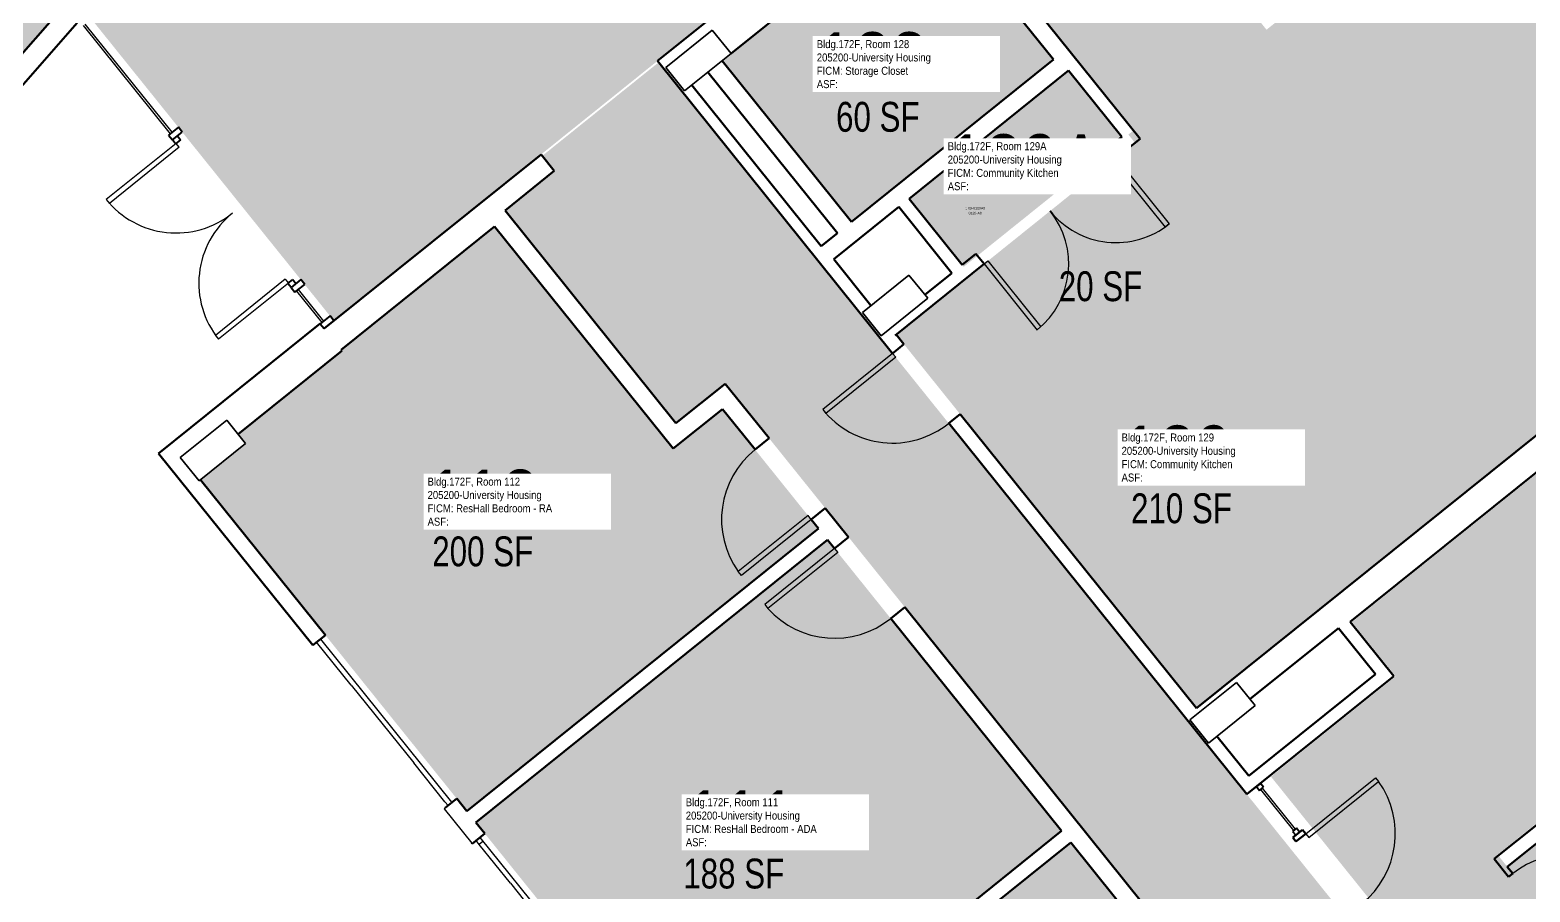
# Model space of a CAD drawing. Header units: inches. Extents: x 69234257 to 69236626, y 27656183 to 27658523.
# Drawn here: x 69235169 to 69235771, y 27656892 to 27657238 of the extents above; entities that cross this region are included whole.
import ezdxf
from ezdxf.enums import TextEntityAlignment as Align

# ---------------------------------------------------------------- set-up
doc = ezdxf.new("R2010")
doc.units = ezdxf.units.IN
doc.header["$LTSCALE"] = 100
doc.header["$MEASUREMENT"] = 0
for name, color, linetype in [('A-COLS', 5, 'CONTINUOUS'), ('A-DOOR', 2, 'CONTINUOUS'), ('A-GLAZ', 1, 'CONTINUOUS'), ('A-IDEN-RNUM', 7, 'CONTINUOUS'), ('A-IDEN-SNUM', 4, 'CONTINUOUS'), ('A-IDEN-VNUM', 4, 'CONTINUOUS'), ('A-WALL', 5, 'CONTINUOUS'), ('AREA-TEXT', 3, 'CONTINUOUS'), ('Rooms-Category-Color', 7, 'CONTINUOUS'), ('Rooms-College-Color', 7, 'CONTINUOUS'), ('Rooms-Department-Color', 7, 'CONTINUOUS'), ('Rooms-Division-Color', 7, 'CONTINUOUS'), ('Rooms-Information', 7, 'CONTINUOUS')]:
    doc.layers.add(name, color=color, linetype=linetype)
doc.styles.add('CP_AREA', font='arial.ttf', dxfattribs={"height": 15})
doc.styles.add('CP_ROOMSNUMBER', font='arial.ttf', dxfattribs={"height": 1})
doc.styles.add('CP_ROOMVNUMBER', font='arial.ttf', dxfattribs={"width": 0.85, "height": 0.075})

msp = doc.modelspace()

# ---------------------------------------------------------------- hatches: boundary and pattern name
at = {"layer": 'Rooms-Category-Color', "true_color": 0xadadad}
for points in [[(69235412.63, 27657497.58), (69235191.16, 27657244.75), (69235290.65, 27657120.93), (69235575.33, 27657349.66), (69235538.06, 27657396.05), (69235692.41, 27657520.06), (69235729.68, 27657473.68), (69235791.89, 27657523.66), (69235621.29, 27657735.8)], [(69235799.46, 27657522.04), (69235803.21, 27657517.37), (69235801.27, 27657515.8), (69235737.2, 27657464.32), (69235760.64, 27657435.14), (69235700.62, 27657386.91), (69235758.13, 27657312.54), (69235665.17, 27657237.85), (69235582.84, 27657340.31), (69235582.06, 27657339.68), (69235530.61, 27657298.35), (69235530.97, 27657297.91), (69235587.49, 27657227.55), (69235589.8, 27657224.68), (69235611.73, 27657197.39), (69235635.7, 27657216.65), (69235758.93, 27657063.28), (69235823.97, 27657115.54), (69235824.26, 27657115.76), (69235865.34, 27657148.77), (69235882.68, 27657162.71), (69235884.73, 27657164.35), (69235886.37, 27657162.3), (69235893.46, 27657153.49), (69235907.9, 27657135.51), (69235909.55, 27657133.46), (69235918.58, 27657122.21), (69235961.95, 27657157.05), (69235928.09, 27657199.19), (69236060.22, 27657305.35), (69236080.64, 27657321.76), (69235872.54, 27657580.76)], [(69236043.92, 27656353.73), (69236090.64, 27656391.27), (69236005.93, 27656496.71), (69236017.38, 27656505.91), (69236246.81, 27656690.25), (69236258.26, 27656699.44), (69236342.97, 27656594.01), (69236387.65, 27656629.91), (69236389.74, 27656631.59), (69236372.28, 27656653.32), (69236366.81, 27656660.14), (69236327.74, 27656708.77), (69236325.08, 27656712.08), (69236325.04, 27656712.13), (69236230.54, 27656829.74), (69236132.12, 27656952.23), (69236034.49, 27657073.74), (69235969.04, 27657155.21), (69235922.26, 27657117.63), (69235925.65, 27657113.41), (69235968.14, 27657060.53), (69235970.12, 27657058.07), (69236102.94, 27656892.76), (69236220.68, 27656746.22), (69236135.9, 27656678.1), (69236053.47, 27656611.87), (69235968.4, 27656543.52), (69235893.6, 27656636.61), (69235850.66, 27656690.06), (69235716.9, 27656856.54), (69235697.33, 27656880.9), (69235657.62, 27656930.32), (69235657.26, 27656930.76), (69235655.62, 27656932.81), (69235641.17, 27656950.79), (69235635.19, 27656958.24), (69235633.15, 27656960.78), (69235511.92, 27657111.67), (69235511.88, 27657111.72), (69235510.23, 27657113.76), (69235502.2, 27657123.76), (69235484.98, 27657145.19), (69235482.71, 27657148.02), (69235482.67, 27657148.06), (69235430.73, 27657212.72), (69235421.06, 27657224.75), (69235410.33, 27657216.13), (69235383.32, 27657194.43), (69235374.28, 27657187.17), (69235379.14, 27657181.13), (69235359.36, 27657165.24), (69235428.02, 27657079.78), (69235447.8, 27657095.67), (69235492.7, 27657039.79), (69235590.33, 27656918.27), (69235673.71, 27656814.5), (69235786.8, 27656673.74), (69235869.36, 27656570.98), (69235982.93, 27656429.64), (69236021.49, 27656381.64)], [(69235941.62, 27656991.56), (69235941.93, 27656991.17), (69235945.54, 27656986.69), (69235877.57, 27656932.08), (69235904.19, 27656898.95), (69235972.16, 27656953.56), (69235972.47, 27656953.17), (69235976.07, 27656948.68), (69235908.1, 27656894.07), (69235934.72, 27656860.94), (69236002.69, 27656915.55), (69236006.29, 27656911.07), (69235938.32, 27656856.46), (69235977.16, 27656808.13), (69236089.95, 27656898.75), (69235965.46, 27657053.69), (69235960.69, 27657049.85), (69235958.24, 27657052.9), (69235958.63, 27657053.21), (69235916.26, 27657105.95), (69235915.87, 27657105.63), (69235900.12, 27657125.24), (69235846.95, 27657082.53), (69235829.41, 27657104.35), (69235699.46, 27656999.94), (69235717, 27656978.11), (69235666.93, 27656937.89), (69235706.72, 27656888.37), (69235707.11, 27656888.68), (69235726.64, 27656864.37), (69235721.87, 27656860.53), (69235847.6, 27656704.04), (69235931.94, 27656771.8), (69235960.01, 27656794.35), (69235921.17, 27656842.68), (69235853.16, 27656788.03), (69235848.3, 27656794.07), (69235885.14, 27656823.67), (69235916.32, 27656848.72), (69235890.95, 27656880.29), (69235859.77, 27656855.24), (69235822.94, 27656825.65), (69235822.62, 27656826.04), (69235817.77, 27656832.08), (69235854.6, 27656861.67), (69235885.78, 27656886.73), (69235860.42, 27656918.3), (69235829.24, 27656893.24), (69235792.4, 27656863.65), (69235792.09, 27656864.04), (69235787.24, 27656870.08), (69235824.07, 27656899.68), (69235855.25, 27656924.73), (69235829.88, 27656956.3), (69235798.7, 27656931.25), (69235761.87, 27656901.65), (69235761.56, 27656902.04), (69235757.95, 27656906.53), (69235786.02, 27656929.07), (69235883.02, 27657007.01), (69235911.09, 27657029.56), (69235911.4, 27657029.17), (69235915, 27657024.69), (69235847.03, 27656970.08), (69235873.65, 27656936.95)]]:
    msp.add_hatch(color=253, dxfattribs=at).paths.add_polyline_path(points)
at = {"layer": 'Rooms-Category-Color', "true_color": 0x728ef3}
for points in [[(69235198.25, 27657265.74), (69235203.53, 27657271.76), (69235092.19, 27657369.29), (69234972.61, 27657232.79), (69235076.94, 27657141.38), (69235092.34, 27657158.97), (69235099.34, 27657152.84), (69235181.13, 27657246.19), (69235186.52, 27657252.35)], [(69235485.33, 27657256.59), (69235450.07, 27657228.26), (69235446.51, 27657225.4), (69235498.5, 27657160.7), (69235515.01, 27657173.97), (69235579.57, 27657225.84), (69235527.58, 27657290.54), (69235521.68, 27657285.79)], [(69235516.46, 27657115.4), (69235637.03, 27656965.33), (69235689.43, 27657007.44), (69235691.48, 27657009.08), (69235758.93, 27657063.28), (69235635.7, 27657216.65), (69235609.68, 27657195.75), (69235612.34, 27657192.44), (69235544.18, 27657137.67), (69235543.74, 27657137.32)], [(69235585.67, 27657221.44), (69235521.6, 27657169.96), (69235543.56, 27657142.63), (69235607.63, 27657194.1)], [(69235343.96, 27656924.05), (69235485.21, 27657037.54), (69235446.69, 27657085.48), (69235426.91, 27657069.59), (69235355.19, 27657158.84), (69235332.93, 27657140.95), (69235295.51, 27657110.89), (69235293.56, 27657109.32), (69235293.87, 27657108.93), (69235252.17, 27657075.43), (69235255.18, 27657071.68), (69235237.05, 27657057.11)], [(69235488.89, 27657032.96), (69235347.64, 27656919.47), (69235439.99, 27656804.54), (69235458.11, 27656819.1), (69235459.72, 27656817.1), (69235582.84, 27656916.02)], [(69235555.04, 27656661.34), (69235623.88, 27656716.66), (69235593.82, 27656754.07), (69235666.22, 27656812.25), (69235586.52, 27656911.44), (69235463.4, 27656812.52), (69235465.63, 27656809.75), (69235447.5, 27656795.18)]]:
    msp.add_hatch(color=171, dxfattribs=at).paths.add_polyline_path(points)
at = {"layer": 'Rooms-College-Color', "true_color": 0xadadad}
for points in [[(69235412.63, 27657497.58), (69235191.16, 27657244.75), (69235290.65, 27657120.93), (69235575.33, 27657349.66), (69235538.06, 27657396.05), (69235692.41, 27657520.06), (69235729.68, 27657473.68), (69235791.89, 27657523.66), (69235621.29, 27657735.8)], [(69235799.46, 27657522.04), (69235803.21, 27657517.37), (69235801.27, 27657515.8), (69235737.2, 27657464.32), (69235760.64, 27657435.14), (69235700.62, 27657386.91), (69235758.13, 27657312.54), (69235665.17, 27657237.85), (69235582.84, 27657340.31), (69235582.06, 27657339.68), (69235530.61, 27657298.35), (69235530.97, 27657297.91), (69235587.49, 27657227.55), (69235589.8, 27657224.68), (69235611.73, 27657197.39), (69235635.7, 27657216.65), (69235758.93, 27657063.28), (69235823.97, 27657115.54), (69235824.26, 27657115.76), (69235865.34, 27657148.77), (69235882.68, 27657162.71), (69235884.73, 27657164.35), (69235886.37, 27657162.3), (69235893.46, 27657153.49), (69235907.9, 27657135.51), (69235909.55, 27657133.46), (69235918.58, 27657122.21), (69235961.95, 27657157.05), (69235928.09, 27657199.19), (69236060.22, 27657305.35), (69236080.64, 27657321.76), (69235872.54, 27657580.76)], [(69235198.25, 27657265.74), (69235203.53, 27657271.76), (69235092.19, 27657369.29), (69234972.61, 27657232.79), (69235076.94, 27657141.38), (69235092.34, 27657158.97), (69235099.34, 27657152.84), (69235181.13, 27657246.19), (69235186.52, 27657252.35)], [(69235485.33, 27657256.59), (69235450.07, 27657228.26), (69235446.51, 27657225.4), (69235498.5, 27657160.7), (69235515.01, 27657173.97), (69235579.57, 27657225.84), (69235527.58, 27657290.54), (69235521.68, 27657285.79)], [(69236043.92, 27656353.73), (69236090.64, 27656391.27), (69236005.93, 27656496.71), (69236017.38, 27656505.91), (69236246.81, 27656690.25), (69236258.26, 27656699.44), (69236342.97, 27656594.01), (69236387.65, 27656629.91), (69236389.74, 27656631.59), (69236372.28, 27656653.32), (69236366.81, 27656660.14), (69236327.74, 27656708.77), (69236325.08, 27656712.08), (69236325.04, 27656712.13), (69236230.54, 27656829.74), (69236132.12, 27656952.23), (69236034.49, 27657073.74), (69235969.04, 27657155.21), (69235922.26, 27657117.63), (69235925.65, 27657113.41), (69235968.14, 27657060.53), (69235970.12, 27657058.07), (69236102.94, 27656892.76), (69236220.68, 27656746.22), (69236135.9, 27656678.1), (69236053.47, 27656611.87), (69235968.4, 27656543.52), (69235893.6, 27656636.61), (69235850.66, 27656690.06), (69235716.9, 27656856.54), (69235697.33, 27656880.9), (69235657.62, 27656930.32), (69235657.26, 27656930.76), (69235655.62, 27656932.81), (69235641.17, 27656950.79), (69235635.19, 27656958.24), (69235633.15, 27656960.78), (69235511.92, 27657111.67), (69235511.88, 27657111.72), (69235510.23, 27657113.76), (69235502.2, 27657123.76), (69235484.98, 27657145.19), (69235482.71, 27657148.02), (69235482.67, 27657148.06), (69235430.73, 27657212.72), (69235421.06, 27657224.75), (69235410.33, 27657216.13), (69235383.32, 27657194.43), (69235374.28, 27657187.17), (69235379.14, 27657181.13), (69235359.36, 27657165.24), (69235428.02, 27657079.78), (69235447.8, 27657095.67), (69235492.7, 27657039.79), (69235590.33, 27656918.27), (69235673.71, 27656814.5), (69235786.8, 27656673.74), (69235869.36, 27656570.98), (69235982.93, 27656429.64), (69236021.49, 27656381.64)], [(69235516.46, 27657115.4), (69235637.03, 27656965.33), (69235689.43, 27657007.44), (69235691.48, 27657009.08), (69235758.93, 27657063.28), (69235635.7, 27657216.65), (69235609.68, 27657195.75), (69235612.34, 27657192.44), (69235544.18, 27657137.67), (69235543.74, 27657137.32)], [(69235585.67, 27657221.44), (69235521.6, 27657169.96), (69235543.56, 27657142.63), (69235607.63, 27657194.1)], [(69235343.96, 27656924.05), (69235485.21, 27657037.54), (69235446.69, 27657085.48), (69235426.91, 27657069.59), (69235355.19, 27657158.84), (69235332.93, 27657140.95), (69235295.51, 27657110.89), (69235293.56, 27657109.32), (69235293.87, 27657108.93), (69235252.17, 27657075.43), (69235255.18, 27657071.68), (69235237.05, 27657057.11)], [(69235941.62, 27656991.56), (69235941.93, 27656991.17), (69235945.54, 27656986.69), (69235877.57, 27656932.08), (69235904.19, 27656898.95), (69235972.16, 27656953.56), (69235972.47, 27656953.17), (69235976.07, 27656948.68), (69235908.1, 27656894.07), (69235934.72, 27656860.94), (69236002.69, 27656915.55), (69236006.29, 27656911.07), (69235938.32, 27656856.46), (69235977.16, 27656808.13), (69236089.95, 27656898.75), (69235965.46, 27657053.69), (69235960.69, 27657049.85), (69235958.24, 27657052.9), (69235958.63, 27657053.21), (69235916.26, 27657105.95), (69235915.87, 27657105.63), (69235900.12, 27657125.24), (69235846.95, 27657082.53), (69235829.41, 27657104.35), (69235699.46, 27656999.94), (69235717, 27656978.11), (69235666.93, 27656937.89), (69235706.72, 27656888.37), (69235707.11, 27656888.68), (69235726.64, 27656864.37), (69235721.87, 27656860.53), (69235847.6, 27656704.04), (69235931.94, 27656771.8), (69235960.01, 27656794.35), (69235921.17, 27656842.68), (69235853.16, 27656788.03), (69235848.3, 27656794.07), (69235885.14, 27656823.67), (69235916.32, 27656848.72), (69235890.95, 27656880.29), (69235859.77, 27656855.24), (69235822.94, 27656825.65), (69235822.62, 27656826.04), (69235817.77, 27656832.08), (69235854.6, 27656861.67), (69235885.78, 27656886.73), (69235860.42, 27656918.3), (69235829.24, 27656893.24), (69235792.4, 27656863.65), (69235792.09, 27656864.04), (69235787.24, 27656870.08), (69235824.07, 27656899.68), (69235855.25, 27656924.73), (69235829.88, 27656956.3), (69235798.7, 27656931.25), (69235761.87, 27656901.65), (69235761.56, 27656902.04), (69235757.95, 27656906.53), (69235786.02, 27656929.07), (69235883.02, 27657007.01), (69235911.09, 27657029.56), (69235911.4, 27657029.17), (69235915, 27657024.69), (69235847.03, 27656970.08), (69235873.65, 27656936.95)], [(69235488.89, 27657032.96), (69235347.64, 27656919.47), (69235439.99, 27656804.54), (69235458.11, 27656819.1), (69235459.72, 27656817.1), (69235582.84, 27656916.02)], [(69235555.04, 27656661.34), (69235623.88, 27656716.66), (69235593.82, 27656754.07), (69235666.22, 27656812.25), (69235586.52, 27656911.44), (69235463.4, 27656812.52), (69235465.63, 27656809.75), (69235447.5, 27656795.18)]]:
    msp.add_hatch(color=253, dxfattribs=at).paths.add_polyline_path(points)
at = {"layer": 'Rooms-Department-Color', "true_color": 0xacacac}
for points in [[(69235412.63, 27657497.58), (69235191.16, 27657244.75), (69235290.65, 27657120.93), (69235575.33, 27657349.66), (69235538.06, 27657396.05), (69235692.41, 27657520.06), (69235729.68, 27657473.68), (69235791.89, 27657523.66), (69235621.29, 27657735.8)], [(69235799.46, 27657522.04), (69235803.21, 27657517.37), (69235801.27, 27657515.8), (69235737.2, 27657464.32), (69235760.64, 27657435.14), (69235700.62, 27657386.91), (69235758.13, 27657312.54), (69235665.17, 27657237.85), (69235582.84, 27657340.31), (69235582.06, 27657339.68), (69235530.61, 27657298.35), (69235530.97, 27657297.91), (69235587.49, 27657227.55), (69235589.8, 27657224.68), (69235611.73, 27657197.39), (69235635.7, 27657216.65), (69235758.93, 27657063.28), (69235823.97, 27657115.54), (69235824.26, 27657115.76), (69235865.34, 27657148.77), (69235882.68, 27657162.71), (69235884.73, 27657164.35), (69235886.37, 27657162.3), (69235893.46, 27657153.49), (69235907.9, 27657135.51), (69235909.55, 27657133.46), (69235918.58, 27657122.21), (69235961.95, 27657157.05), (69235928.09, 27657199.19), (69236060.22, 27657305.35), (69236080.64, 27657321.76), (69235872.54, 27657580.76)], [(69236043.92, 27656353.73), (69236090.64, 27656391.27), (69236005.93, 27656496.71), (69236017.38, 27656505.91), (69236246.81, 27656690.25), (69236258.26, 27656699.44), (69236342.97, 27656594.01), (69236387.65, 27656629.91), (69236389.74, 27656631.59), (69236372.28, 27656653.32), (69236366.81, 27656660.14), (69236327.74, 27656708.77), (69236325.08, 27656712.08), (69236325.04, 27656712.13), (69236230.54, 27656829.74), (69236132.12, 27656952.23), (69236034.49, 27657073.74), (69235969.04, 27657155.21), (69235922.26, 27657117.63), (69235925.65, 27657113.41), (69235968.14, 27657060.53), (69235970.12, 27657058.07), (69236102.94, 27656892.76), (69236220.68, 27656746.22), (69236135.9, 27656678.1), (69236053.47, 27656611.87), (69235968.4, 27656543.52), (69235893.6, 27656636.61), (69235850.66, 27656690.06), (69235716.9, 27656856.54), (69235697.33, 27656880.9), (69235657.62, 27656930.32), (69235657.26, 27656930.76), (69235655.62, 27656932.81), (69235641.17, 27656950.79), (69235635.19, 27656958.24), (69235633.15, 27656960.78), (69235511.92, 27657111.67), (69235511.88, 27657111.72), (69235510.23, 27657113.76), (69235502.2, 27657123.76), (69235484.98, 27657145.19), (69235482.71, 27657148.02), (69235482.67, 27657148.06), (69235430.73, 27657212.72), (69235421.06, 27657224.75), (69235410.33, 27657216.13), (69235383.32, 27657194.43), (69235374.28, 27657187.17), (69235379.14, 27657181.13), (69235359.36, 27657165.24), (69235428.02, 27657079.78), (69235447.8, 27657095.67), (69235492.7, 27657039.79), (69235590.33, 27656918.27), (69235673.71, 27656814.5), (69235786.8, 27656673.74), (69235869.36, 27656570.98), (69235982.93, 27656429.64), (69236021.49, 27656381.64)], [(69235941.62, 27656991.56), (69235941.93, 27656991.17), (69235945.54, 27656986.69), (69235877.57, 27656932.08), (69235904.19, 27656898.95), (69235972.16, 27656953.56), (69235972.47, 27656953.17), (69235976.07, 27656948.68), (69235908.1, 27656894.07), (69235934.72, 27656860.94), (69236002.69, 27656915.55), (69236006.29, 27656911.07), (69235938.32, 27656856.46), (69235977.16, 27656808.13), (69236089.95, 27656898.75), (69235965.46, 27657053.69), (69235960.69, 27657049.85), (69235958.24, 27657052.9), (69235958.63, 27657053.21), (69235916.26, 27657105.95), (69235915.87, 27657105.63), (69235900.12, 27657125.24), (69235846.95, 27657082.53), (69235829.41, 27657104.35), (69235699.46, 27656999.94), (69235717, 27656978.11), (69235666.93, 27656937.89), (69235706.72, 27656888.37), (69235707.11, 27656888.68), (69235726.64, 27656864.37), (69235721.87, 27656860.53), (69235847.6, 27656704.04), (69235931.94, 27656771.8), (69235960.01, 27656794.35), (69235921.17, 27656842.68), (69235853.16, 27656788.03), (69235848.3, 27656794.07), (69235885.14, 27656823.67), (69235916.32, 27656848.72), (69235890.95, 27656880.29), (69235859.77, 27656855.24), (69235822.94, 27656825.65), (69235822.62, 27656826.04), (69235817.77, 27656832.08), (69235854.6, 27656861.67), (69235885.78, 27656886.73), (69235860.42, 27656918.3), (69235829.24, 27656893.24), (69235792.4, 27656863.65), (69235792.09, 27656864.04), (69235787.24, 27656870.08), (69235824.07, 27656899.68), (69235855.25, 27656924.73), (69235829.88, 27656956.3), (69235798.7, 27656931.25), (69235761.87, 27656901.65), (69235761.56, 27656902.04), (69235757.95, 27656906.53), (69235786.02, 27656929.07), (69235883.02, 27657007.01), (69235911.09, 27657029.56), (69235911.4, 27657029.17), (69235915, 27657024.69), (69235847.03, 27656970.08), (69235873.65, 27656936.95)]]:
    msp.add_hatch(color=253, dxfattribs=at).paths.add_polyline_path(points)
at = {"layer": 'Rooms-Department-Color', "true_color": 0x604aed}
for points in [[(69235198.25, 27657265.74), (69235203.53, 27657271.76), (69235092.19, 27657369.29), (69234972.61, 27657232.79), (69235076.94, 27657141.38), (69235092.34, 27657158.97), (69235099.34, 27657152.84), (69235181.13, 27657246.19), (69235186.52, 27657252.35)], [(69235485.33, 27657256.59), (69235450.07, 27657228.26), (69235446.51, 27657225.4), (69235498.5, 27657160.7), (69235515.01, 27657173.97), (69235579.57, 27657225.84), (69235527.58, 27657290.54), (69235521.68, 27657285.79)], [(69235516.46, 27657115.4), (69235637.03, 27656965.33), (69235689.43, 27657007.44), (69235691.48, 27657009.08), (69235758.93, 27657063.28), (69235635.7, 27657216.65), (69235609.68, 27657195.75), (69235612.34, 27657192.44), (69235544.18, 27657137.67), (69235543.74, 27657137.32)], [(69235585.67, 27657221.44), (69235521.6, 27657169.96), (69235543.56, 27657142.63), (69235607.63, 27657194.1)], [(69235343.96, 27656924.05), (69235485.21, 27657037.54), (69235446.69, 27657085.48), (69235426.91, 27657069.59), (69235355.19, 27657158.84), (69235332.93, 27657140.95), (69235295.51, 27657110.89), (69235293.56, 27657109.32), (69235293.87, 27657108.93), (69235252.17, 27657075.43), (69235255.18, 27657071.68), (69235237.05, 27657057.11)], [(69235488.89, 27657032.96), (69235347.64, 27656919.47), (69235439.99, 27656804.54), (69235458.11, 27656819.1), (69235459.72, 27656817.1), (69235582.84, 27656916.02)], [(69235555.04, 27656661.34), (69235623.88, 27656716.66), (69235593.82, 27656754.07), (69235666.22, 27656812.25), (69235586.52, 27656911.44), (69235463.4, 27656812.52), (69235465.63, 27656809.75), (69235447.5, 27656795.18)]]:
    msp.add_hatch(color=173, dxfattribs=at).paths.add_polyline_path(points)
at = {"layer": 'Rooms-Division-Color', "true_color": 0xadadad}
for points in [[(69235412.63, 27657497.58), (69235191.16, 27657244.75), (69235290.65, 27657120.93), (69235575.33, 27657349.66), (69235538.06, 27657396.05), (69235692.41, 27657520.06), (69235729.68, 27657473.68), (69235791.89, 27657523.66), (69235621.29, 27657735.8)], [(69235799.46, 27657522.04), (69235803.21, 27657517.37), (69235801.27, 27657515.8), (69235737.2, 27657464.32), (69235760.64, 27657435.14), (69235700.62, 27657386.91), (69235758.13, 27657312.54), (69235665.17, 27657237.85), (69235582.84, 27657340.31), (69235582.06, 27657339.68), (69235530.61, 27657298.35), (69235530.97, 27657297.91), (69235587.49, 27657227.55), (69235589.8, 27657224.68), (69235611.73, 27657197.39), (69235635.7, 27657216.65), (69235758.93, 27657063.28), (69235823.97, 27657115.54), (69235824.26, 27657115.76), (69235865.34, 27657148.77), (69235882.68, 27657162.71), (69235884.73, 27657164.35), (69235886.37, 27657162.3), (69235893.46, 27657153.49), (69235907.9, 27657135.51), (69235909.55, 27657133.46), (69235918.58, 27657122.21), (69235961.95, 27657157.05), (69235928.09, 27657199.19), (69236060.22, 27657305.35), (69236080.64, 27657321.76), (69235872.54, 27657580.76)], [(69236043.92, 27656353.73), (69236090.64, 27656391.27), (69236005.93, 27656496.71), (69236017.38, 27656505.91), (69236246.81, 27656690.25), (69236258.26, 27656699.44), (69236342.97, 27656594.01), (69236387.65, 27656629.91), (69236389.74, 27656631.59), (69236372.28, 27656653.32), (69236366.81, 27656660.14), (69236327.74, 27656708.77), (69236325.08, 27656712.08), (69236325.04, 27656712.13), (69236230.54, 27656829.74), (69236132.12, 27656952.23), (69236034.49, 27657073.74), (69235969.04, 27657155.21), (69235922.26, 27657117.63), (69235925.65, 27657113.41), (69235968.14, 27657060.53), (69235970.12, 27657058.07), (69236102.94, 27656892.76), (69236220.68, 27656746.22), (69236135.9, 27656678.1), (69236053.47, 27656611.87), (69235968.4, 27656543.52), (69235893.6, 27656636.61), (69235850.66, 27656690.06), (69235716.9, 27656856.54), (69235697.33, 27656880.9), (69235657.62, 27656930.32), (69235657.26, 27656930.76), (69235655.62, 27656932.81), (69235641.17, 27656950.79), (69235635.19, 27656958.24), (69235633.15, 27656960.78), (69235511.92, 27657111.67), (69235511.88, 27657111.72), (69235510.23, 27657113.76), (69235502.2, 27657123.76), (69235484.98, 27657145.19), (69235482.71, 27657148.02), (69235482.67, 27657148.06), (69235430.73, 27657212.72), (69235421.06, 27657224.75), (69235410.33, 27657216.13), (69235383.32, 27657194.43), (69235374.28, 27657187.17), (69235379.14, 27657181.13), (69235359.36, 27657165.24), (69235428.02, 27657079.78), (69235447.8, 27657095.67), (69235492.7, 27657039.79), (69235590.33, 27656918.27), (69235673.71, 27656814.5), (69235786.8, 27656673.74), (69235869.36, 27656570.98), (69235982.93, 27656429.64), (69236021.49, 27656381.64)], [(69235941.62, 27656991.56), (69235941.93, 27656991.17), (69235945.54, 27656986.69), (69235877.57, 27656932.08), (69235904.19, 27656898.95), (69235972.16, 27656953.56), (69235972.47, 27656953.17), (69235976.07, 27656948.68), (69235908.1, 27656894.07), (69235934.72, 27656860.94), (69236002.69, 27656915.55), (69236006.29, 27656911.07), (69235938.32, 27656856.46), (69235977.16, 27656808.13), (69236089.95, 27656898.75), (69235965.46, 27657053.69), (69235960.69, 27657049.85), (69235958.24, 27657052.9), (69235958.63, 27657053.21), (69235916.26, 27657105.95), (69235915.87, 27657105.63), (69235900.12, 27657125.24), (69235846.95, 27657082.53), (69235829.41, 27657104.35), (69235699.46, 27656999.94), (69235717, 27656978.11), (69235666.93, 27656937.89), (69235706.72, 27656888.37), (69235707.11, 27656888.68), (69235726.64, 27656864.37), (69235721.87, 27656860.53), (69235847.6, 27656704.04), (69235931.94, 27656771.8), (69235960.01, 27656794.35), (69235921.17, 27656842.68), (69235853.16, 27656788.03), (69235848.3, 27656794.07), (69235885.14, 27656823.67), (69235916.32, 27656848.72), (69235890.95, 27656880.29), (69235859.77, 27656855.24), (69235822.94, 27656825.65), (69235822.62, 27656826.04), (69235817.77, 27656832.08), (69235854.6, 27656861.67), (69235885.78, 27656886.73), (69235860.42, 27656918.3), (69235829.24, 27656893.24), (69235792.4, 27656863.65), (69235792.09, 27656864.04), (69235787.24, 27656870.08), (69235824.07, 27656899.68), (69235855.25, 27656924.73), (69235829.88, 27656956.3), (69235798.7, 27656931.25), (69235761.87, 27656901.65), (69235761.56, 27656902.04), (69235757.95, 27656906.53), (69235786.02, 27656929.07), (69235883.02, 27657007.01), (69235911.09, 27657029.56), (69235911.4, 27657029.17), (69235915, 27657024.69), (69235847.03, 27656970.08), (69235873.65, 27656936.95)]]:
    msp.add_hatch(color=253, dxfattribs=at).paths.add_polyline_path(points)
at = {"layer": 'Rooms-Division-Color', "true_color": 0x604aed}
for points in [[(69235198.25, 27657265.74), (69235203.53, 27657271.76), (69235092.19, 27657369.29), (69234972.61, 27657232.79), (69235076.94, 27657141.38), (69235092.34, 27657158.97), (69235099.34, 27657152.84), (69235181.13, 27657246.19), (69235186.52, 27657252.35)], [(69235485.33, 27657256.59), (69235450.07, 27657228.26), (69235446.51, 27657225.4), (69235498.5, 27657160.7), (69235515.01, 27657173.97), (69235579.57, 27657225.84), (69235527.58, 27657290.54), (69235521.68, 27657285.79)], [(69235516.46, 27657115.4), (69235637.03, 27656965.33), (69235689.43, 27657007.44), (69235691.48, 27657009.08), (69235758.93, 27657063.28), (69235635.7, 27657216.65), (69235609.68, 27657195.75), (69235612.34, 27657192.44), (69235544.18, 27657137.67), (69235543.74, 27657137.32)], [(69235585.67, 27657221.44), (69235521.6, 27657169.96), (69235543.56, 27657142.63), (69235607.63, 27657194.1)], [(69235343.96, 27656924.05), (69235485.21, 27657037.54), (69235446.69, 27657085.48), (69235426.91, 27657069.59), (69235355.19, 27657158.84), (69235332.93, 27657140.95), (69235295.51, 27657110.89), (69235293.56, 27657109.32), (69235293.87, 27657108.93), (69235252.17, 27657075.43), (69235255.18, 27657071.68), (69235237.05, 27657057.11)], [(69235488.89, 27657032.96), (69235347.64, 27656919.47), (69235439.99, 27656804.54), (69235458.11, 27656819.1), (69235459.72, 27656817.1), (69235582.84, 27656916.02)], [(69235555.04, 27656661.34), (69235623.88, 27656716.66), (69235593.82, 27656754.07), (69235666.22, 27656812.25), (69235586.52, 27656911.44), (69235463.4, 27656812.52), (69235465.63, 27656809.75), (69235447.5, 27656795.18)]]:
    msp.add_hatch(color=173, dxfattribs=at).paths.add_polyline_path(points)

# ---------------------------------------------------------------- linework, layer by layer
at = {"layer": 'A-COLS', "lineweight": 35}
for p, q in [((69235423.89, 27657222.62), (69235442.6, 27657237.65)), ((69235442.6, 27657237.65), (69235450.12, 27657228.3)), ((69235431.41, 27657213.27), (69235423.89, 27657222.62)), ((69235450.12, 27657228.3), (69235431.41, 27657213.27)), ((69235502.88, 27657124.31), (69235521.59, 27657139.34)), ((69235521.59, 27657139.34), (69235529.11, 27657129.99)), ((69235529.11, 27657129.99), (69235510.4, 27657114.95)), ((69235510.4, 27657114.95), (69235502.88, 27657124.31)), ((69235228.95, 27657066), (69235247.66, 27657081.03)), ((69235247.66, 27657081.03), (69235255.18, 27657071.68)), ((69235236.47, 27657056.64), (69235228.95, 27657066)), ((69235255.18, 27657071.68), (69235236.47, 27657056.64)), ((69235634.34, 27656960.69), (69235653.05, 27656975.72)), ((69235653.05, 27656975.72), (69235660.57, 27656966.37)), ((69235660.57, 27656966.37), (69235641.86, 27656951.34)), ((69235641.86, 27656951.34), (69235634.34, 27656960.69))]:
    msp.add_line(p, q, dxfattribs=at)
at = {"layer": 'A-DOOR'}
for p, q in [((69235227.28, 27657192.21), (69235199.22, 27657169.66)), ((69235228.54, 27657190.65), (69235227.28, 27657192.21)), ((69235228.54, 27657190.65), (69235200.47, 27657168.1)), ((69235604.76, 27657186.35), (69235603.21, 27657185.1)), ((69235604.76, 27657186.35), (69235626.06, 27657159.84)), ((69235603.21, 27657185.1), (69235624.5, 27657158.59)), ((69235199.22, 27657169.66), (69235200.47, 27657168.1)), ((69235626.06, 27657159.84), (69235624.5, 27657158.59)), ((69235551.75, 27657143.76), (69235553.31, 27657145.01)), ((69235553.31, 27657145.01), (69235574.57, 27657118.55)), ((69235551.75, 27657143.76), (69235573.05, 27657117.25)), ((69235271.13, 27657137.64), (69235243.06, 27657115.09)), ((69235272.38, 27657136.08), (69235244.32, 27657113.54)), ((69235271.13, 27657137.64), (69235272.38, 27657136.08)), ((69235243.06, 27657115.09), (69235244.32, 27657113.54)), ((69235514.99, 27657107.83), (69235486.93, 27657085.29)), ((69235516.25, 27657106.28), (69235488.18, 27657083.73)), ((69235514.99, 27657107.83), (69235516.25, 27657106.28)), ((69235486.93, 27657085.29), (69235488.18, 27657083.73)), ((69235481.06, 27657042.7), (69235453.04, 27657020.19)), ((69235482.31, 27657041.14), (69235481.06, 27657042.7)), ((69235482.31, 27657041.14), (69235454.29, 27657018.63)), ((69235491.71, 27657029.45), (69235463.69, 27657006.94)), ((69235492.96, 27657027.89), (69235464.94, 27657005.38)), ((69235491.71, 27657029.45), (69235492.96, 27657027.89)), ((69235454.29, 27657018.63), (69235453.04, 27657020.19)), ((69235463.69, 27657006.94), (69235464.94, 27657005.38)), ((69235680.9, 27656914.92), (69235708.92, 27656937.43)), ((69235682.15, 27656913.36), (69235710.17, 27656935.87)), ((69235708.92, 27656937.43), (69235710.17, 27656935.87)), ((69235680.9, 27656914.92), (69235682.15, 27656913.36))]:
    msp.add_line(p, q, dxfattribs=at)
at = {"layer": 'A-DOOR', "lineweight": 40}
for p, q in [((69235227.09, 27657192.05), (69235225.84, 27657193.61)), ((69235229.04, 27657193.62), (69235227.09, 27657192.05)), ((69235227.79, 27657195.18), (69235229.04, 27657193.62)), ((69235272.19, 27657135.93), (69235274.13, 27657137.49)), ((69235273.44, 27657134.37), (69235272.19, 27657135.93)), ((69235274.13, 27657137.49), (69235275.39, 27657135.93))]:
    msp.add_line(p, q, dxfattribs=at)
at = {"layer": 'A-DOOR', "lineweight": 25}
for centre, radius, start, end in [((69235227.25, 27657192.19), 35.96, 218.78298, 308.84529), ((69235272.35, 27657136.06), 35.96, 128.71539, 218.7777), ((69235551.75, 27657143.76), 34, 308.78034, 38.78034), ((69235604.76, 27657186.35), 34, 218.78034, 308.78034), ((69235514.99, 27657107.83), 36, 218.78034, 308.78034), ((69235482.31, 27657041.14), 36, 128.78034, 215.5956), ((69235491.71, 27657029.45), 36, 221.96508, 308.78034), ((69235680.9, 27656914.92), 36, 308.78034, 35.5956), ((69235784.73, 27656873.2), 33, 40.51684, 128.78034)]:
    msp.add_arc(centre, radius, start, end, dxfattribs=at)
at = {"layer": 'A-GLAZ'}
for p, q in [((69235189.94, 27657239.49), (69235224.85, 27657196.03)), ((69235225.63, 27657196.66), (69235190.72, 27657240.12)), ((69235224.85, 27657196.03), (69235225.63, 27657196.66)), ((69235276.37, 27657133.51), (69235275.59, 27657132.89)), ((69235275.59, 27657132.89), (69235285.77, 27657120.22)), ((69235286.55, 27657120.85), (69235276.37, 27657133.51)), ((69235285.77, 27657120.22), (69235286.55, 27657120.85)), ((69235297.63, 27656974.54), (69235283.69, 27656991.88)), ((69235285.25, 27656993.13), (69235337.85, 27656927.66)), ((69235297.63, 27656974.54), (69235322.68, 27656943.35)), ((69235335.21, 27656927.76), (69235322.68, 27656943.35)), ((69235663.58, 27656933.27), (69235662.8, 27656932.65)), ((69235676.83, 27656916.79), (69235663.58, 27656933.27)), ((69235336.46, 27656926.2), (69235335.21, 27656927.76)), ((69235337.85, 27656927.66), (69235338.02, 27656927.46)), ((69235662.8, 27656932.65), (69235676.05, 27656916.16)), ((69235676.05, 27656916.16), (69235676.83, 27656916.79)), ((69235348.99, 27656910.61), (69235347.74, 27656912.17)), ((69235350.45, 27656911.79), (69235348.99, 27656910.61)), ((69235361.52, 27656895.02), (69235348.99, 27656910.61)), ((69235349.3, 27656913.42), (69235401.74, 27656848.15)), ((69235361.52, 27656895.02), (69235386.57, 27656863.84))]:
    msp.add_line(p, q, dxfattribs=at)
at = {"layer": 'A-GLAZ', "lineweight": 40, "extrusion": (0, 0, -1)}
for p, q in [((69235228.17, 27657198.69), (69235224.27, 27657195.56)), ((69235229.73, 27657196.75), (69235228.17, 27657198.69)), ((69235224.27, 27657195.56), (69235225.84, 27657193.61)), ((69235225.84, 27657193.61), (69235229.73, 27657196.75)), ((69235277.34, 27657137.5), (69235273.44, 27657134.37)), ((69235273.44, 27657134.37), (69235275, 27657132.42)), ((69235275, 27657132.42), (69235278.9, 27657135.55)), ((69235278.9, 27657135.55), (69235277.34, 27657137.5)), ((69235289.08, 27657122.88), (69235285.18, 27657119.75)), ((69235286.75, 27657117.8), (69235290.65, 27657120.93)), ((69235290.65, 27657120.93), (69235289.08, 27657122.88)), ((69235285.18, 27657119.75), (69235286.75, 27657117.8)), ((69235662.72, 27656935.15), (69235661.16, 27656933.89)), ((69235661.16, 27656933.89), (69235662.41, 27656932.34)), ((69235662.41, 27656932.34), (69235663.97, 27656933.59)), ((69235663.97, 27656933.59), (69235662.72, 27656935.15)), ((69235677.22, 27656917.1), (69235675.66, 27656915.85)), ((69235675.66, 27656915.85), (69235676.91, 27656914.29)), ((69235676.91, 27656914.29), (69235678.47, 27656915.54)), ((69235678.47, 27656915.54), (69235677.22, 27656917.1))]:
    msp.add_line(p, q, dxfattribs=at)
at = {"layer": 'A-WALL', "lineweight": 50}
for p, q in [((69235530.61, 27657298.35), (69235614.39, 27657194.08)), ((69235527.58, 27657290.54), (69235579.57, 27657225.84)), ((69235203.53, 27657271.76), (69235099.34, 27657152.84)), ((69235476.99, 27657270.66), (69235420.59, 27657225.34)), ((69235450.12, 27657228.3), (69235487.13, 27657258.04)), ((69235124.33, 27657168.48), (69235187.51, 27657240.6)), ((69235420.59, 27657225.34), (69235514.99, 27657107.83)), ((69235498.5, 27657160.7), (69235446.51, 27657225.4)), ((69235579.57, 27657225.84), (69235498.5, 27657160.7)), ((69235440.86, 27657220.86), (69235492.85, 27657156.16)), ((69235521.6, 27657169.96), (69235585.67, 27657221.44)), ((69235585.67, 27657221.44), (69235607.01, 27657194.88)), ((69235486.32, 27657150.91), (69235434.33, 27657215.61)), ((69235607.01, 27657194.88), (69235601.48, 27657190.44)), ((69235604.76, 27657186.35), (69235614.39, 27657194.08)), ((69235373.81, 27657187.76), (69235286.75, 27657117.8)), ((69235379.14, 27657181.13), (69235373.81, 27657187.76)), ((69235601.48, 27657190.44), (69235604.76, 27657186.35)), ((69235359.36, 27657165.24), (69235379.14, 27657181.13)), ((69235542.94, 27657143.41), (69235521.6, 27657169.96)), ((69235428.02, 27657079.78), (69235359.36, 27657165.24)), ((69235491.34, 27657145.65), (69235517.51, 27657166.67)), ((69235517.51, 27657166.67), (69235538.84, 27657140.12)), ((69235884.73, 27657164.35), (69235637.03, 27656965.33)), ((69235293.56, 27657109.32), (69235355.19, 27657158.84)), ((69235355.19, 27657158.84), (69235426.91, 27657069.59)), ((69235492.85, 27657156.16), (69235486.32, 27657150.91)), ((69235506.29, 27657127.05), (69235491.34, 27657145.65)), ((69235548.47, 27657147.85), (69235542.94, 27657143.41)), ((69235551.75, 27657143.76), (69235548.47, 27657147.85)), ((69235515.97, 27657115), (69235551.75, 27657143.76)), ((69235538.84, 27657140.12), (69235527.98, 27657131.39)), ((69235285.1, 27657119.85), (69235220.21, 27657067.71)), ((69235519.57, 27657111.51), (69235516.46, 27657115.4)), ((69235252.17, 27657075.43), (69235293.87, 27657108.93)), ((69235293.87, 27657108.93), (69235293.56, 27657109.32)), ((69235514.99, 27657107.83), (69235519.57, 27657111.51)), ((69235698.76, 27657000.02), (69235829.49, 27657105.06)), ((69235447.8, 27657095.67), (69235428.02, 27657079.78)), ((69235465.42, 27657073.75), (69235447.8, 27657095.67)), ((69235426.91, 27657069.59), (69235446.69, 27657085.48)), ((69235446.69, 27657085.48), (69235459.76, 27657069.21)), ((69235542.12, 27657083.45), (69235537.54, 27657079.77)), ((69235537.54, 27657079.77), (69235657.26, 27656930.76)), ((69235637.03, 27656965.33), (69235542.12, 27657083.45)), ((69235459.76, 27657069.21), (69235465.42, 27657073.75)), ((69235220.21, 27657067.71), (69235282.13, 27656990.63)), ((69235287.2, 27656994.7), (69235237.05, 27657057.11)), ((69235487.96, 27657045.68), (69235482.31, 27657041.14)), ((69235497.36, 27657033.99), (69235487.96, 27657045.68)), ((69235485.21, 27657037.54), (69235343.96, 27656924.05)), ((69235482.31, 27657041.14), (69235485.21, 27657037.54)), ((69235347.64, 27656919.47), (69235488.89, 27657032.96)), ((69235488.89, 27657032.96), (69235491.71, 27657029.45)), ((69235491.71, 27657029.45), (69235497.36, 27657033.99)), ((69235913.06, 27657030.5), (69235756.61, 27656904.8)), ((69235519.91, 27657005.93), (69235514.25, 27657001.38)), ((69235646.43, 27656848.46), (69235519.91, 27657005.93)), ((69235514.25, 27657001.38), (69235582.84, 27656916.02)), ((69235698.76, 27657000.02), (69235716.29, 27656978.19)), ((69235282.13, 27656990.63), (69235287.2, 27656994.7)), ((69235658.49, 27656968.95), (69235694.04, 27656997.51)), ((69235694.04, 27656997.51), (69235708.91, 27656979)), ((69235657.26, 27656930.76), (69235716.29, 27656978.19)), ((69235708.91, 27656979), (69235658.07, 27656938.14)), ((69235658.07, 27656938.14), (69235645.27, 27656954.08)), ((69235761.87, 27656901.65), (69235829.88, 27656956.3)), ((69235339.97, 27656929.02), (69235335.34, 27656925.3)), ((69235343.96, 27656924.05), (69235339.97, 27656929.02)), ((69235351.24, 27656914.99), (69235347.64, 27656919.47)), ((69235582.84, 27656916.02), (69235459.72, 27656817.1)), ((69235679.64, 27656916.48), (69235675.75, 27656913.35)), ((69235680.9, 27656914.92), (69235679.64, 27656916.48)), ((69235346.05, 27656911.08), (69235346.18, 27656910.92)), ((69235346.18, 27656910.92), (69235351.24, 27656914.99)), ((69235463.4, 27656812.52), (69235586.52, 27656911.44)), ((69235586.52, 27656911.44), (69235640.77, 27656843.91)), ((69235675.75, 27656913.35), (69235677, 27656911.79)), ((69235677, 27656911.79), (69235680.9, 27656914.92)), ((69235756.61, 27656904.8), (69235762.4, 27656897.59)), ((69235761.87, 27656901.65), (69235764.06, 27656898.92)), ((69235762.4, 27656897.59), (69235764.06, 27656898.92))]:
    msp.add_line(p, q, dxfattribs=at)
at = {"layer": 'A-WALL'}
for p, q in [((69235335.34, 27656925.3), (69235334.9, 27656924.95)), ((69235334.9, 27656924.95), (69235346.05, 27656911.08))]:
    msp.add_line(p, q, dxfattribs=at)

# ---------------------------------------------------------------- texts
at = {"layer": 'A-IDEN-RNUM', "style": 'CP_ROOMSNUMBER'}
for s, p in [('0128-00', (69235484.56, 27657214.35)), ('0129-A0', (69235545.53, 27657163.71)), ('0129-00', (69235606.96, 27657056.35)), ('0112-00', (69235328.26, 27657038.61)), ('0111-00', (69235431.95, 27656909.84))]:
    msp.add_text(s, height=1, dxfattribs=at).set_placement(p)
at = {"layer": 'A-IDEN-SNUM', "style": 'CP_ROOMSNUMBER'}
for s, p in [('172F012800', (69235484.56, 27657214.35)), ('172F0129A0', (69235544.2, 27657165.7)), ('172F012900', (69235606.96, 27657056.35)), ('172F011200', (69235328.26, 27657038.61)), ('172F011100', (69235431.95, 27656909.84))]:
    msp.add_text(s, height=1, dxfattribs=at).set_placement(p)
at = {"layer": 'A-IDEN-VNUM', "style": 'CP_ROOMVNUMBER', "width": 0.85}
for s, p in [('128', (69235484.56, 27657214.35)), ('129A', (69235537.14, 27657173.35)), ('129', (69235606.96, 27657056.35)), ('112', (69235328.26, 27657038.61)), ('111', (69235431.95, 27656909.84))]:
    msp.add_text(s, height=22.5, dxfattribs=at).set_placement(p)
at = {"layer": 'AREA-TEXT', "style": 'CP_AREA', "width": 0.75}
for s, p in [('60 SF', (69235509.07, 27657202.88)), ('20 SF', (69235598.5, 27657134.83)), ('210 SF', (69235631.03, 27657045.63)), ('200 SF', (69235350.41, 27657028.33)), ('188 SF', (69235451.22, 27656898.93))]:
    msp.add_text(s, height=12, dxfattribs=at).set_placement(p, align=Align.MIDDLE_CENTER)

# ---------------------------------------------------------------- next in the draw order: texts
at = {"layer": 'Rooms-Information', "char_height": 3.2143, "width": 72, "attachment_point": 7, "style": 'CP_ROOMVNUMBER', "bg_fill": 3, "box_fill_scale": 1.5, "bg_fill_color": 256, "bg_fill_true_color": 13158600, "bg_fill_transparency": 0}
for s, insert in [('Bldg.172F, Room 128^M^J205200-University Housing^M^JFICM: Storage Closet^M^JASF: ', (69235484.56, 27657214.35)), ('Bldg.172F, Room 129A^M^J205200-University Housing^M^JFICM: Community Kitchen^M^JASF: ', (69235537.14, 27657173.35)), ('Bldg.172F, Room 129^M^J205200-University Housing^M^JFICM: Community Kitchen^M^JASF: ', (69235606.96, 27657056.35)), ('Bldg.172F, Room 112^M^J205200-University Housing^M^JFICM: ResHall Bedroom - RA^M^JASF: ', (69235328.26, 27657038.61)), ('Bldg.172F, Room 111^M^J205200-University Housing^M^JFICM: ResHall Bedroom - ADA^M^JASF: ', (69235431.95, 27656909.84))]:
    msp.add_mtext(s, dxfattribs=dict(at, insert=insert))

doc.saveas('drawing.dxf')
